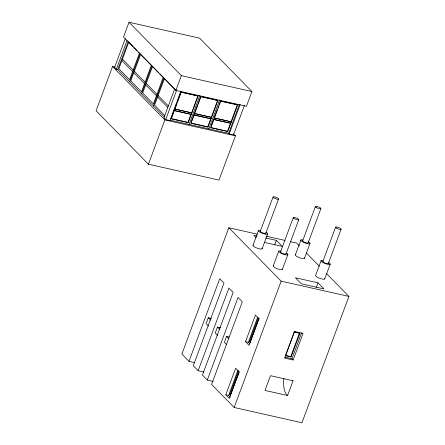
<?xml version="1.0" encoding="UTF-8"?>
<svg xmlns="http://www.w3.org/2000/svg" width="445" height="445" viewBox="0 0 445 445"><rect width="100%" height="100%" fill="white"/><g stroke="black" fill="none" stroke-linecap="round" stroke-linejoin="round"><path stroke-width="0.67" d="M115.244 67.128L112.557 66.522L96.092 110.794L148.419 164.188L218.996 180.097L235.461 135.825L233.525 133.85M129.022 22.25L123.532 37.007L175.858 90.402L246.435 106.311L251.926 91.553L199.594 38.159L129.022 22.25L181.349 75.644L251.926 91.553M125.301 38.576L114.56 67.445L116.345 69.27L117.758 69.587L164.377 117.157M116.345 69.27L127.081 40.395M117.758 69.587L128.255 41.352M129.651 81.719L140.147 53.489M141.543 93.856L152.04 65.626M153.436 105.993L163.932 77.758M174.657 88.939L163.916 117.808L165.701 119.627L169.934 120.584L180.909 91.069M148.419 164.188L164.884 119.916L112.557 66.522M175.858 90.402L181.349 75.644M165.701 119.627L176.676 90.112M174.568 109.598L174.201 110.583L191.139 114.398L197.88 95.831L198.12 96.076L188.241 122.636L171.303 118.821L171.064 118.576L174.084 110.46M191.689 112.924L174.752 109.108L176.732 103.329M177.672 100.815L180.709 92.643M171.303 118.821L181.182 92.254L180.943 92.015L197.202 95.681M188.241 122.636L188.001 122.397L191.022 114.276L174.757 110.616M189.103 124.433L199.838 95.558M191.055 122.408L193.608 115.539M194.626 112.813L197.663 104.642M198.131 103.385L200.706 96.47L210.869 98.757M193.964 115.038L194.393 113.442L211.447 117.38L210.902 118.854L193.842 114.916M200.706 96.47L200.94 96.71L191.061 123.276L207.999 127.092L217.878 100.531L212.22 99.063M207.999 127.092L207.765 126.847L210.78 118.732L194.521 115.066M211.331 117.258L217.644 100.286M208.861 128.889L219.602 100.014M211.052 126.235L213.606 119.371M217.193 109.72L214.151 117.892L231.211 121.835L230.66 123.31L213.722 119.488M217.894 107.835L218.595 105.949M219.062 104.692L220.231 101.549M213.906 118.999L214.273 118.014L231.211 121.835M232.663 103.674L220.464 100.92L220.703 101.165L210.824 127.726L227.762 131.548L237.641 104.981L237.402 104.742L231.094 121.713M227.762 131.548L227.523 131.303L230.543 123.187L214.284 119.521M244.433 105.387L233.453 134.902L229.22 133.945L228.624 133.339L239.36 104.469M229.22 133.945L240.194 104.43M257.282 234.17L228.83 227.757L181.849 354.081L188.986 361.362L194.849 362.686M188.986 361.362L219.719 278.72L224.002 283.092L193.263 365.734L198.142 370.707L204.005 372.031M211.408 318.436L208.271 317.724L206.074 323.632L208.455 326.057M198.142 370.707L228.875 288.065L233.158 292.437L202.425 375.074L207.298 380.052L213.161 381.371M220.564 327.776L217.427 327.069L215.235 332.977L217.611 335.402M253.033 245.273L258.517 230.51M260.319 231.255L273.052 197.018M207.298 380.052L238.031 297.41L242.314 301.777L211.581 384.419L234.176 407.475L301.933 422.75L348.908 296.426L326.619 273.686M229.097 336.982L226.588 336.414L224.391 342.316L226.772 344.747M265.826 233.241L278.559 199.004M262.149 248.744L267.634 233.987M274.693 244.895L276.373 240.367L265.748 237.969M273.247 265.899L278.737 251.141M225.76 394.821L235.639 368.254L239.204 371.898L229.331 398.459L225.76 394.821L228.585 395.455L230.365 397.274M245.518 341.693L255.397 315.127L258.962 318.77L249.083 345.331L245.518 341.693L248.343 342.327L249.678 343.69M280.539 251.887L293.272 217.649M228.585 395.455L237.98 370.184M248.343 342.327L257.738 317.062M230.677 395.555L229.726 394.587L238.509 370.974M250.435 342.428L249.484 341.46L258.267 317.847L259.218 318.82M239.115 371.803L230.571 394.776L229.726 394.587M258.873 318.676L250.329 341.649L249.484 341.46M286.046 253.867L298.779 219.63M282.364 269.375L287.854 254.618M234.176 407.475L281.157 281.157L228.83 227.757M295.374 254.813L300.865 240.055M302.667 240.801L315.399 206.563M320.906 208.549L308.174 242.786A2.926 0.74 20.4 0 1 304.92 242.392A2.926 0.74 20.4 0 1 302.8 240.645M304.497 258.289L309.981 243.532M298.89 332.866L293.867 331.736L294.228 332.098L285.445 355.711L291.091 356.985L299.874 333.372L299.518 333.005L290.735 356.617L291.091 356.985M321.084 260.687L315.594 275.444A4.878 1.229 20.4 0 0 320.183 278.498A4.878 1.229 20.4 0 0 324.705 278.576M322.886 261.432L335.619 227.195M316.306 287.398L318.003 282.842L295.413 277.752L301.36 283.815L323.949 288.911L318.003 282.842M293.144 359.988L284.672 358.08L294.551 331.519L303.023 333.427L293.144 359.988L291.953 358.776L301.593 332.86M328.393 263.412L341.126 229.175M324.711 278.92L330.201 264.163M293.066 380.764L270.482 375.675L264.992 390.432L287.576 395.522L293.066 380.764L292.571 380.258M175.263 89.795L176.209 90.007M234.014 103.98L236.723 104.586M181.182 92.254L198.12 96.076M200.94 96.71L217.878 100.531M220.703 101.165L237.641 104.981M174.629 108.986L191.567 112.802M194.51 113.558L211.447 117.38M171.064 118.576L188.001 122.397M190.827 123.031L207.765 126.847M210.585 127.487L227.523 131.303M170.001 120.128L228.624 133.339M164.884 119.916L235.461 135.825M266.093 236.156L285.061 240.434M290.485 241.657L296.581 243.031L299.491 245.996M257.11 236.022L253.789 235.277L256.075 237.608M264.386 242.392L282.319 246.435L276.373 240.367M281.157 281.157L348.908 296.426M294.228 332.098L299.874 333.372M285.718 355.488L290.735 356.617M284.789 357.163L291.953 358.776M133.161 46.619L128.777 42.153L118.898 68.719L129.606 79.638L139.485 53.077L138.512 52.082M134.129 47.615L137.049 50.591M158.403 72.379L152.563 66.422L142.684 92.988L153.392 103.908L163.27 77.347L159.861 73.87M174.674 88.983L164.455 78.559L154.576 105.126L164.795 115.55M122.481 59.085L133.189 70.004M134.362 71.261L145.064 82.18M146.255 83.393L156.957 94.318M158.147 95.53L168.366 105.954M121.919 60.598L132.621 71.523M133.811 72.735L144.514 83.66M145.704 84.873L156.406 95.792M157.597 97.004L167.815 107.434M306.271 252.921L319.354 266.266M287.576 395.522L286.029 393.736A21.171 9.679 -77.3 0 1 283.849 378.495M208.271 317.724L210.652 320.155M217.427 327.069L219.808 329.5M226.588 336.414L228.964 338.845M308.196 241.713A4.878 1.229 20.4 0 1 308.83 243.849A4.878 1.229 20.4 0 1 302.055 241.518A4.878 1.229 20.4 0 1 302.606 239.788M304.486 257.944A4.878 1.229 20.4 0 1 299.363 257.649A4.878 1.229 20.4 0 1 295.68 254.59M328.416 262.339A4.878 1.229 20.4 0 1 329.05 264.48A4.878 1.229 20.4 0 1 322.275 262.149A4.878 1.229 20.4 0 1 322.82 260.42M328.093 262.917A2.926 0.74 20.4 0 1 325.495 263.156A2.926 0.74 20.4 0 1 323.326 261.198M265.854 232.168A4.878 1.229 20.4 0 1 266.483 234.304A4.878 1.229 20.4 0 1 259.708 231.973A4.878 1.229 20.4 0 1 260.258 230.243M261.821 247.96A4.878 1.229 20.4 0 1 257.616 248.321A4.878 1.229 20.4 0 1 253.333 245.045M265.771 233.013A2.926 0.74 20.4 0 1 262.934 232.98A2.926 0.74 20.4 0 1 260.453 231.1M286.925 253.333A4.878 1.229 20.4 0 1 286.113 254.885A4.878 1.229 20.4 0 1 279.666 252.426A4.878 1.229 20.4 0 1 280.478 250.874M282.358 269.03A4.878 1.229 20.4 0 1 277.235 268.736A4.878 1.229 20.4 0 1 273.553 265.676M285.99 253.644A2.926 0.74 20.4 0 1 282.792 253.478A2.926 0.74 20.4 0 1 280.979 251.653M140.67 54.29L130.791 80.851L141.499 91.776L151.378 65.209L140.67 54.29M316.106 207.376A2.926 0.74 20.4 0 0 320.778 208.705A2.926 0.74 20.4 0 0 317.58 206.591A2.926 0.74 20.4 0 0 316.106 207.376M336.325 228.001A2.926 0.74 20.4 0 0 340.992 229.331A2.926 0.74 20.4 0 0 337.8 227.223A2.926 0.74 20.4 0 0 336.325 228.001M273.758 197.83A2.926 0.74 20.4 0 0 278.431 199.16A2.926 0.74 20.4 0 0 275.233 197.046A2.926 0.74 20.4 0 0 273.758 197.83M293.978 218.456A2.926 0.74 20.4 0 0 298.645 219.786A2.926 0.74 20.4 0 0 295.452 217.677A2.926 0.74 20.4 0 0 293.978 218.456"/></g></svg>
